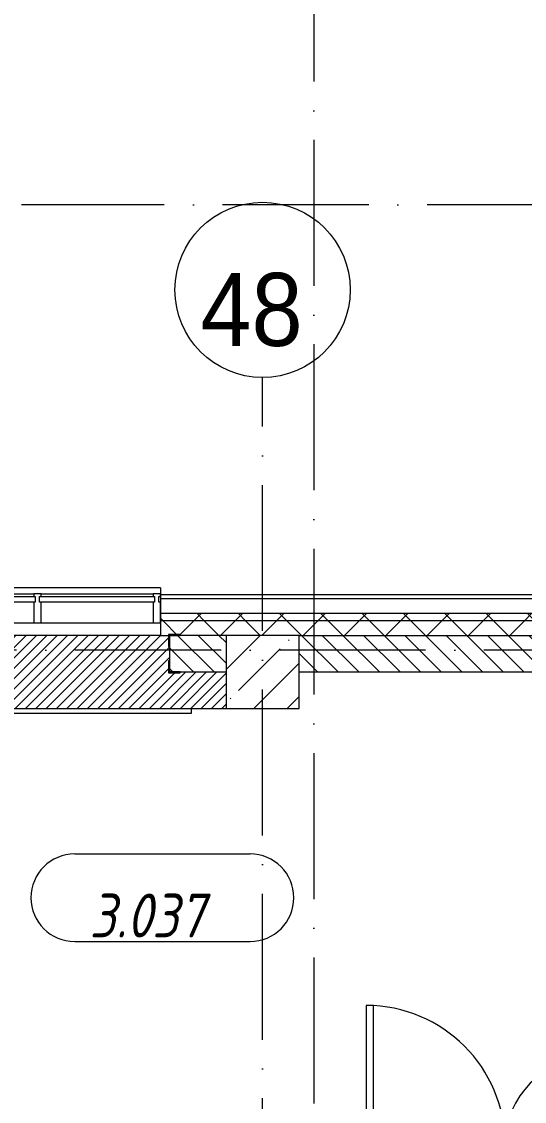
# Model space of a CAD drawing. Header units: millimetres. Extents: x -6467 to 106027, y -7090 to 195095.
# Drawn here: x 67059 to 70502, y 108903 to 116300 of the extents above; entities that cross this region are included whole.
import ezdxf

# ---------------------------------------------------------------- set-up
doc = ezdxf.new("R2010")
doc.units = ezdxf.units.MM
doc.linetypes.add('50_200_ШТРИХ_1Т_ш5_п1_п1_', pattern=[1400, 1000, -200, 0, -200])
for name, color, linetype, lineweight, true_color in [('A-AREA-IDEN-1', 7, 'Continuous', 9, 0xaaaaaa), ('A-FLOR-PATT-1', 7, 'Continuous', 5, 0xd61c12), ('A-GENM-1', 7, 'Continuous', 9, 0xaaaaaa), ('A-GENM-2', 7, 'Continuous', 20, 0xaaaaaa), ('Оси-1', 7, 'Continuous', 20, 0xaaaaaa), ('Оси-2', 7, 'Continuous', 9, 0xaaaaaa), ('Оси-3', 7, '50_200_ШТРИХ_1Т_ш5_п1_п1_', 9, 0xaaaaaa)]:
    doc.layers.add(name, color=color, linetype=linetype, lineweight=lineweight, true_color=true_color)
for name, color, linetype, lineweight in [('A-DOOR', 7, 'Continuous', 9), ('A-DOOR-2', 7, 'Continuous', 5), ('A-DOOR-FRAM', 7, 'Continuous', 9), ('A-DOOR-FRAM-2', 7, 'Continuous', 5), ('A-FLOR', 7, 'Continuous', 9), ('A-GLAZ', 7, 'Continuous', 5), ('A-GLAZ-CWMG', 7, 'Continuous', 9), ('A-GLAZ-CWMG-1', 7, 'Continuous', 20), ('A-WALL', 7, 'Continuous', 5), ('A-WALL-FNSH-1', 7, 'Continuous', 5), ('I-WALL', 7, 'Continuous', 5), ('S-COLS', 7, 'Continuous', 9), ('S-COLS-1', 7, 'Continuous', 5)]:
    doc.layers.add(name, color=color, linetype=linetype, lineweight=lineweight)
doc.styles.add('Arial', font='arial.ttf', dxfattribs={"width": 0.9, "height": 500})
doc.styles.add('ISOCPEUR_I_1', font='isocpeui.ttf', dxfattribs={"width": 0.85, "height": 2.5})
pattern_1 = [(45, (109.45, 102614.03), (-141.42136, 141.42136), []), (135, (109.45, 102614.03), (-141.42136, -141.42136), [])]

# ---------------------------------------------------------------- blocks, each defined once
blk = doc.blocks.new('Прямоугольный импост - Импост структурный с накладкой - 180мм-22880404-АИ_План этажа Радиаторы_3')
at = {"layer": 'A-GLAZ-CWMG'}
for p, q in [((67083.4, 9765), (67850, 9765)), ((67083.4, 9748), (67850, 9748)), ((67083.4, 9568), (67850, 9568))]:
    blk.add_line(p, q, dxfattribs=at)
blk = doc.blocks.new('Прямоугольный импост - Импост структурный с накладкой - 180мм-22443171-АИ_План этажа Радиаторы_3')
at = {"layer": 'A-GLAZ-CWMG'}
for p, q in [((66320.4, 9765), (67033.4, 9765)), ((66320.4, 9748), (67033.4, 9748)), ((66320.4, 9568), (67033.4, 9568))]:
    blk.add_line(p, q, dxfattribs=at)
blk = doc.blocks.new('Прямоугольный импост - Импост структурный с накладкой - 180мм-22873265-АИ_План этажа Радиаторы_3')
at = {"layer": 'A-GLAZ-CWMG-1'}
for p, q in [((-25, 0), (-25, 17)), ((-25, 17), (25, 17)), ((-15, 0), (-25, 0)), ((-15, -40), (-15, 0)), ((25, 0), (15, 0)), ((15, 0), (15, -40)), ((25, 17), (25, 0)), ((-25, -180), (-25, -40)), ((-25, -40), (-15, -40)), ((15, -40), (25, -40)), ((25, -40), (25, -180)), ((25, -180), (-25, -180))]:
    blk.add_line(p, q, dxfattribs=at)
blk = doc.blocks.new('BSC_Колонна _Прямоугольная - 500х500-V205-АИ_План этажа Радиаторы_3')
at = {"layer": 'S-COLS-1'}
h = blk.add_hatch(dxfattribs=at)
h.set_pattern_fill('FP_155', color=256, style=0, pattern_type=2)
h.set_pattern_definition([(45, (-68600, -9231.04), (-228.0985, 228.0985), []), (45, (-68371.9, -9231.04), (-228.0985, 228.0985), [403.225, -80.645, 6.706, -73.939])])
h.paths.add_polyline_path([(-250, -250), (250, -250), (250, 250), (-250, 250)])
for p, q in [((250, 250), (-250, 250)), ((-250, 250), (-250, -250)), ((250, -250), (250, 250)), ((-250, -250), (250, -250))]:
    blk.add_line(p, q, dxfattribs=at)
blk = doc.blocks.new('Прямоугольный импост - Импост структурный с накладкой - 180мм-22437157-АИ_План этажа Радиаторы_3')
at = {"layer": 'A-GLAZ-CWMG-1'}
for p, q in [((0, 17), (-50, 17)), ((-50, 17), (-50, 0)), ((-50, 0), (-40, 0)), ((-40, 0), (-40, -40)), ((-10, -40), (-10, 0)), ((-10, 0), (0, 0)), ((0, 0), (0, 17)), ((-40, -40), (-50, -40)), ((-50, -40), (-50, -180)), ((0, -40), (-10, -40)), ((0, -180), (0, -40)), ((-50, -180), (0, -180))]:
    blk.add_line(p, q, dxfattribs=at)
blk = doc.blocks.new('110_Дверь_СКБ_2Ст_Наружная1 - СОШ_Д-07_1760_1440_х2400мм_Все учебные помещения_ читальные залы-25567571-АИ_План этажа Радиаторы_3')
at = {"layer": 'A-DOOR-2'}
h = blk.add_hatch(dxfattribs=at)
h.set_pattern_fill('FP_117', color=256, style=0, pattern_type=2)
h.set_pattern_definition([(135, (1456.41, 189.685), (-14.14214, -14.14214), []), (225, (1456.41, 189.685), (14.14214, -14.14214), [])])
h.paths.add_polyline_path([(899.5, -115), (899.5, 115), (839.5, 115), (839.5, -115)])
at = {"layer": 'A-DOOR-FRAM-2'}
h = blk.add_hatch(dxfattribs=at)
h.set_pattern_fill('FP_118', color=256, style=0, pattern_type=2)
h.set_pattern_definition([(45, (-666.384, 189.685), (-14.1421, 14.1421), []), (135, (-666.384, 189.685), (-14.1421, -14.1421), [])])
h.paths.add_polyline_path([(-800.5, -115), (-800.5, 115), (-860.5, 115), (-860.5, -115)])
at = {"layer": 'A-DOOR'}
for p, q in [((-750.5, 990), (-750.5, 40)), ((-700.5, 990), (-750.5, 990)), ((-700.5, 40), (-700.5, 990)), ((789.5, 630), (739.5, 630)), ((739.5, 630), (739.5, 40)), ((789.5, 40), (789.5, 630)), ((-750.5, 40), (-700.5, 40)), ((739.5, 40), (789.5, 40))]:
    blk.add_line(p, q, dxfattribs=at)
at = {"layer": 'A-DOOR-2'}
for p, q in [((-792.5, 123), (-862.5, 123)), ((-862.5, 123), (-862.5, 115)), ((-862.5, 115), (-800.5, 115)), ((-800.5, 115), (-800.5, 40)), ((-792.5, 40), (-792.5, 123)), ((901.5, 123), (831.5, 123)), ((831.5, 123), (831.5, 40)), ((839.5, 40), (839.5, 115)), ((839.5, 115), (901.5, 115)), ((901.5, 115), (901.5, 123)), ((-800.5, 40), (-792.5, 40)), ((831.5, 40), (839.5, 40)), ((-792.5, -40), (-800.5, -40)), ((-800.5, -40), (-800.5, -115)), ((-792.5, -123), (-792.5, -40)), ((839.5, -40), (831.5, -40)), ((831.5, -40), (831.5, -123)), ((839.5, -115), (839.5, -40)), ((-862.5, -115), (-862.5, -123)), ((-800.5, -115), (-862.5, -115)), ((-862.5, -123), (-792.5, -123)), ((831.5, -123), (901.5, -123)), ((901.5, -115), (839.5, -115)), ((901.5, -123), (901.5, -115))]:
    blk.add_line(p, q, dxfattribs=at)
for centre, radius, start, end in [((-750.5, 40), 950, 0, 90), ((789.5, 40), 590, 90, 180)]:
    blk.add_arc(centre, radius, start, end, dxfattribs=at)
at = {"layer": 'A-DOOR-FRAM'}
for p, q in [((-800.5, 115), (-860.5, 115)), ((-860.5, 115), (-860.5, -115)), ((-800.5, -115), (-800.5, 115)), ((899.5, 115), (839.5, 115)), ((839.5, 115), (839.5, -115)), ((899.5, -115), (899.5, 115)), ((-750.5, 40), (-800.5, 40)), ((-800.5, 40), (-800.5, -40)), ((-750.5, -10), (-750.5, 40)), ((789.5, 40), (789.5, -10)), ((839.5, 40), (789.5, 40)), ((839.5, -40), (839.5, 40)), ((-800.5, -40), (-740.5, -40)), ((-740.5, -10), (-750.5, -10)), ((-740.5, -40), (-740.5, -10)), ((789.5, -10), (779.5, -10)), ((779.5, -10), (779.5, -40)), ((779.5, -40), (839.5, -40)), ((-860.5, -115), (-800.5, -115)), ((839.5, -115), (899.5, -115))]:
    blk.add_line(p, q, dxfattribs=at)
blk = doc.blocks.new('Фахверк _газобетон торцы_658 - Фахверк _газобетон торцы_-25584972-АИ_План этажа Радиаторы_3')
at = {"layer": 'A-GENM-2'}
for p, q in [((89406, 11134.7), (89325, 11134.7)), ((89325, 11134.7), (89325, 11128.7)), ((89325, 11128.7), (89400, 11128.7)), ((89400, 11128.7), (89400, 11053.7)), ((89406, 11053.7), (89406, 11134.7)), ((89400, 11053.7), (89406, 11053.7)), ((89400, 10953.7), (89400, 10878.7)), ((89406, 10953.7), (89400, 10953.7)), ((89406, 10872.7), (89406, 10953.7)), ((89400, 10878.7), (89325, 10878.7)), ((89325, 10878.7), (89325, 10872.7)), ((89325, 10872.7), (89406, 10872.7))]:
    blk.add_line(p, q, dxfattribs=at)
blk = doc.blocks.new('Отлив_СКБ - Отлив витража-25813397-АИ_План этажа Радиаторы_3')
at = {"layer": 'A-GLAZ'}
for p, q in [((0, 57), (0, 100)), ((7700, 100), (0, 100)), ((7700, 100), (7700, 57)), ((0, 2), (10, 2)), ((40, 2), (739.4, 2)), ((1532.4, 2), (2265.4, 2)), ((2295.4, 2), (3028.4, 2)), ((3821.4, 2), (4554.4, 2)), ((4584.4, 2), (5317.4, 2)), ((6110.4, 2), (6843.4, 2)), ((6873.4, 2), (7660, 2)), ((7690, 2), (7700, 2)), ((729.4, 0), (50, 0)), ((2255.4, 0), (1542.4, 0)), ((3018.4, 0), (2305.4, 0)), ((4544.4, 0), (3831.4, 0)), ((5307.4, 0), (4594.4, 0)), ((6833.4, 0), (6120.4, 0)), ((7650, 0), (6883.4, 0))]:
    blk.add_line(p, q, dxfattribs=at)
blk = doc.blocks.new('Ось сетки - Круг_Ø6_00__ISO-2_5_0_9K_-17386508-АИ_План этажа Радиаторы_3')
at = {"layer": 'Оси-1'}
blk.add_circle((0, 0), 3, dxfattribs=at)
blk = doc.blocks.new('AAR_СКБ_Марка_помещения_1_5 ммп - Номер-27962133-АИ_План этажа Радиаторы_3')
at = {"layer": 'A-AREA-IDEN-1'}
for p, q in [((-2.987, 3), (3.013, 3)), ((-2.987, 0), (3.013, 0))]:
    blk.add_line(p, q, dxfattribs=at)
for centre, start, end in [((-2.987, 1.5), 90, 270), ((3.013, 1.5), 270, 90)]:
    blk.add_arc(centre, 1.5, start, end, dxfattribs=at)

msp = doc.modelspace()

# ---------------------------------------------------------------- hatches: boundary and pattern name
at = {"layer": 'A-FLOR-PATT-1'}
h = msp.add_hatch(dxfattribs=at)
h.set_pattern_fill('FP_285', color=256, style=0, pattern_type=2)
h.set_pattern_definition([(45, (65709.45, 111845.076), (-35.3553, 35.3553), [])])
h.paths.add_polyline_path([(68459.4, 111595.1), (68459.4, 111845.1), (68145.9, 111845.1), (68145.9, 111839.1), (68064.9, 111839.1), (68064.9, 111920.1), (68070.9, 111920.1), (68070.9, 112020.1), (68064.9, 112020.1), (68064.9, 112095.1), (62959.4, 112095.1), (62959.4, 111595.1), (68215.2, 111595.1)])
at = {"layer": 'A-WALL'}
h = msp.add_hatch(dxfattribs=at)
h.set_pattern_fill('FP_122', color=256, style=0, pattern_type=2)
h.set_pattern_definition(pattern_1)
h.paths.add_polyline_path([(74004.7, 112195.1), (74509.4, 112195.1), (74509.4, 112245.1), (68009.4, 112245.1), (68009.4, 112195.1), (72350.6, 112195.1)])
h.paths.add_polyline_path([(57310.9, 112195.1), (57310.9, 112245.1), (56010.9, 112245.1), (56010.9, 112195.1), (56636.1, 112195.1)])
h.paths.add_polyline_path([(59117.3, 112195.1), (60309.4, 112195.1), (60309.4, 112245.1), (59010.9, 112245.1), (59010.9, 112195.1)])
h.paths.add_polyline_path([(50846.5, 112195.1), (51315.4, 112195.1), (51315.4, 112245.1), (50015.9, 112245.1), (50015.9, 112195.1), (50019.4, 112195.1)])
h.paths.add_polyline_path([(54310.9, 112195.1), (54310.9, 112245.1), (53015.4, 112245.1), (53015.4, 112195.1), (54154.8, 112195.1)])
h.paths.add_polyline_path([(45315.9, 112195.1), (45315.9, 112245.1), (44015.3, 112245.1), (44015.3, 112195.1), (45057, 112195.1)])
h.paths.add_polyline_path([(48315.9, 112195.1), (48315.9, 112245.1), (47015.9, 112245.1), (47015.9, 112195.1), (47538.2, 112195.1)])
h.paths.add_polyline_path([(41748.6, 112195.1), (42315.3, 112195.1), (42315.3, 112245.1), (41015.9, 112245.1), (41015.9, 112195.1)])
h.paths.add_polyline_path([(35959.1, 112195.1), (36009.4, 112195.1), (36009.4, 112245.1), (34709.4, 112245.1), (34709.4, 112195.1), (35132, 112195.1)])
h.paths.add_polyline_path([(37709.4, 112195.1), (39315.9, 112195.1), (39315.9, 112245.1), (37709.4, 112245.1), (37709.4, 112199.3)])
h.paths.add_polyline_path([(31823.7, 112195.1), (33009.4, 112195.1), (33009.4, 112245.1), (31709.4, 112245.1), (31709.4, 112195.1)])
h.paths.add_polyline_path([(30009.4, 112195.1), (30009.4, 112245.1), (28709.4, 112245.1), (28709.4, 112195.1), (29342.5, 112195.1)])
h.paths.add_polyline_path([(27009.4, 112195.1), (27009.4, 112245.1), (23809.4, 112245.1), (23809.4, 112195.1), (26861.2, 112195.1)])
h = msp.add_hatch(dxfattribs=at)
h.set_pattern_fill('FP_122', color=256, style=0, pattern_type=2)
h.set_pattern_definition(pattern_1)
h.paths.add_polyline_path([(74004.7, 112095.1), (74609.4, 112095.1), (74609.4, 112195.1), (68009.4, 112195.1), (68009.4, 112095.1), (72509.4, 112095.1)])
h.paths.add_polyline_path([(59959.4, 112095.1), (60309.4, 112095.1), (60309.4, 112195.1), (59010.9, 112195.1), (59010.9, 112095.1), (59944.4, 112095.1)])
h.paths.add_polyline_path([(53959.4, 112095.1), (54310.9, 112095.1), (54310.9, 112195.1), (53015.4, 112195.1), (53015.4, 112095.1), (53459.4, 112095.1)])
h.paths.add_polyline_path([(56636.1, 112095.1), (57310.9, 112095.1), (57310.9, 112195.1), (56010.9, 112195.1), (56010.9, 112095.1)])
h.paths.add_polyline_path([(50846.5, 112095.1), (51315.4, 112095.1), (51315.4, 112195.1), (50015.9, 112195.1), (50015.9, 112095.1), (50459.4, 112095.1)])
h.paths.add_polyline_path([(48315.9, 112095.1), (48315.9, 112195.1), (47015.9, 112195.1), (47015.9, 112095.1), (47538.2, 112095.1)])
h.paths.add_polyline_path([(44229.9, 112095.1), (45315.9, 112095.1), (45315.9, 112195.1), (44015.3, 112195.1), (44015.3, 112095.1)])
h.paths.add_polyline_path([(41959.4, 112095.1), (42315.3, 112095.1), (42315.3, 112195.1), (41015.9, 112195.1), (41015.9, 112095.1), (41748.6, 112095.1)])
h.paths.add_polyline_path([(39267.4, 112095.1), (39315.9, 112095.1), (39315.9, 112195.1), (37709.4, 112195.1), (37709.4, 112095.1), (38440.3, 112095.1)])
h.paths.add_polyline_path([(35959.1, 112095.1), (36009.4, 112095.1), (36009.4, 112195.1), (34709.4, 112195.1), (34709.4, 112095.1), (35409.4, 112095.1)])
h.paths.add_polyline_path([(33009.4, 112095.1), (33009.4, 112195.1), (31709.4, 112195.1), (31709.4, 112095.1), (32650.8, 112095.1)])
h.paths.add_polyline_path([(28909.4, 112095.1), (30009.4, 112095.1), (30009.4, 112195.1), (28709.4, 112195.1), (28709.4, 112095.1)])
h.paths.add_polyline_path([(25909.4, 112095.1), (27009.4, 112095.1), (27009.4, 112195.1), (23759.4, 112195.1), (23759.4, 112095.1), (24380, 112095.1)])
at = {"layer": 'I-WALL'}
h = msp.add_hatch(dxfattribs=at)
h.set_pattern_fill('FP_2', color=256, style=0, pattern_type=2)
h.set_pattern_definition([(135, (109.45, 102614.03), (-70.71068, -70.71068), [])])
h.paths.add_polyline_path([(71959.4, 111845.1), (71984.4, 111845.1), (71984.4, 112095.1), (71959.4, 112093.5)])
h.paths.add_polyline_path([(71459.4, 111845.1), (71459.4, 112095.1), (68959.4, 112095.1), (68959.4, 111845.1), (69042.2, 111845.1)])
h.paths.add_polyline_path([(68070.9, 111845.1), (68459.4, 111845.1), (68459.4, 112095.1), (68070.9, 112095.1)])
h.paths.add_polyline_path([(59959.4, 111845.1), (60250.9, 111845.1), (60250.9, 112095.1), (59959.4, 112095.1), (59959.4, 111906.8)])
h.paths.add_polyline_path([(59459.4, 111845.1), (59459.4, 112095.1), (59070.9, 112095.1), (59070.9, 111845.1), (59117.3, 111845.1)])
h.paths.add_polyline_path([(57250.9, 111845.1), (57250.9, 112095.1), (56070.9, 112095.1), (56070.9, 111845.1), (56636.1, 111845.1)])
h.paths.add_polyline_path([(53075.9, 111845.1), (53459.4, 111845.1), (53459.4, 112095.1), (53075.9, 112095.1)])
h.paths.add_polyline_path([(50075.9, 111845.1), (50459.4, 111845.1), (50459.4, 112095.1), (50075.9, 112095.1)])
h.paths.add_polyline_path([(50959.4, 111845.1), (51255.9, 111845.1), (51255.9, 112095.1), (50959.4, 112095.1), (50959.4, 112032.3)])
h.paths.add_polyline_path([(53959.4, 111845.1), (54250.9, 111845.1), (54250.9, 112095.1), (53959.4, 112095.1), (53959.4, 112033.1)])
h.paths.add_polyline_path([(47075.9, 111845.1), (48255.9, 111845.1), (48255.9, 112095.1), (47075.9, 112095.1)])
h.paths.add_polyline_path([(45057, 111845.1), (45255.9, 111845.1), (45255.9, 112095.1), (44959.4, 112095.1), (44959.4, 111845.1)])

# ---------------------------------------------------------------- linework, layer by layer
at = {"layer": 'A-FLOR'}
for p, q in [((68009.4, 112095.1), (62959.4, 112095.1)), ((62959.4, 111595.1), (68459.4, 111595.1))]:
    msp.add_line(p, q, dxfattribs=at)
at = {"layer": 'A-WALL'}
for p, q in [((74359.4, 112345.1), (68009.4, 112345.1)), ((74459.4, 112245.1), (68009.4, 112245.1)), ((74509.4, 112195.1), (68009.4, 112195.1)), ((68459.4, 112095.1), (68070.9, 112095.1)), ((68070.9, 112095.1), (68070.9, 111845.1)), ((68070.9, 111845.1), (68459.4, 111845.1)), ((68959.4, 111845.1), (71459.4, 111845.1)), ((68219.4, 111560.1), (62989.4, 111560.1)), ((68219.4, 111595.1), (68219.4, 111560.1))]:
    msp.add_line(p, q, dxfattribs=at)
at = {"layer": 'A-WALL-FNSH-1'}
for p, q in [((74332.4, 112372.1), (68009.4, 112372.1)), ((68009.4, 112372.1), (68009.4, 112095.1)), ((68009.4, 112095.1), (68070.9, 112095.1)), ((68959.4, 112095.1), (71459.4, 112095.1))]:
    msp.add_line(p, q, dxfattribs=at)
at = {"layer": 'Оси-3'}
for p, q in [((69059.4, 193895), (69059.4, 96724.3)), ((93237.5, 115045.1), (67059.2, 115045.1)), ((68709.4, 96724.3), (68709.4, 113862.2)), ((104827.4, 111995.1), (-5157.9, 111995.1))]:
    msp.add_line(p, q, dxfattribs=at)

# ---------------------------------------------------------------- block references
at = {"layer": 'A-AREA-IDEN-1', "xscale": 199.9999999999999, "yscale": 199.9999999999999, "zscale": 199.9999999999999}
msp.add_blockref('AAR_СКБ_Марка_помещения_1_5 ммп - Номер-27962133-АИ_План этажа Радиаторы_3', (68020.9, 109998.1), dxfattribs=at)
at = {"layer": 'A-DOOR-2'}
msp.add_blockref('110_Дверь_СКБ_2Ст_Наружная1 - СОШ_Д-07_1760_1440_х2400мм_Все учебные помещения_ читальные залы-25567571-АИ_План этажа Радиаторы_3', (70169.9, 108570.1), dxfattribs=at)
at = {"layer": 'A-GENM-1', "rotation": 180}
msp.add_blockref('Фахверк _газобетон торцы_658 - Фахверк _газобетон торцы_-25584972-АИ_План этажа Радиаторы_3', (157470.9, 122973.8), dxfattribs=at)
at = {"layer": 'A-GLAZ'}
msp.add_blockref('Отлив_СКБ - Отлив витража-25813397-АИ_План этажа Радиаторы_3', (60309.4, 112322.1), dxfattribs=at)
at = {"layer": 'A-GLAZ-CWMG'}
for name, p in [('Прямоугольный импост - Импост структурный с накладкой - 180мм-22443171-АИ_План этажа Радиаторы_3', (109.4, 102614)), ('Прямоугольный импост - Импост структурный с накладкой - 180мм-22880404-АИ_План этажа Радиаторы_3', (109.4, 102614)), ('Прямоугольный импост - Импост структурный с накладкой - 180мм-22437157-АИ_План этажа Радиаторы_3', (68009.4, 112362.1))]:
    msp.add_blockref(name, p, dxfattribs=at)
at = {"layer": 'A-GLAZ-CWMG', "extrusion": (0, 0, -1)}
msp.add_blockref('Прямоугольный импост - Импост структурный с накладкой - 180мм-22873265-АИ_План этажа Радиаторы_3', (-67167.9, 112362.1), dxfattribs=at)
at = {"layer": 'S-COLS'}
msp.add_blockref('BSC_Колонна _Прямоугольная - 500х500-V205-АИ_План этажа Радиаторы_3', (68709.4, 111845.1), dxfattribs=at)
at = {"layer": 'Оси-1', "xscale": 199.9999999999999, "yscale": 199.9999999999999, "zscale": 199.9999999999999}
msp.add_blockref('Ось сетки - Круг_Ø6_00__ISO-2_5_0_9K_-17386508-АИ_План этажа Радиаторы_3', (68709.4, 114462.2), dxfattribs=at)

# ---------------------------------------------------------------- texts
at = {"layer": 'A-AREA-IDEN-1', "insert": (67917.7, 110026.3), "char_height": 300, "width": 952, "attachment_point": 8, "line_spacing_factor": 1.139951, "style": 'ISOCPEUR_I_1'}
msp.add_mtext('\\pxqc,t8.46667,16.93333,25.4,33.86667,42.33333,50.8,59.26667,67.73333,76.2,84.66667,93.13333,101.6,110.06667,118.53333,127,135.46667,143.93333,152.4,160.86667,169.33333,177.8,186.26667,194.73333,203.2,211.66667,220.13333,228.6,237.06667,245.53333,254,262.46667,270.93333;{3.037}', dxfattribs=at)
at = {"layer": 'Оси-2', "insert": (68633.5, 114324.7), "char_height": 500, "width": 702, "attachment_point": 5, "line_spacing_factor": 0.936439, "style": 'Arial'}
msp.add_mtext('\\pxqc,t4.572,9.144,13.716,18.288,22.86,27.432,32.004,36.576,41.148,45.72,50.292,54.864,59.436,64.008,68.58,73.152,77.724,82.296,86.868,91.44,96.012,100.584,105.156,109.728,114.3,118.872,123.444,128.016,132.588,137.16,141.732,146.304;{48}', dxfattribs=at)

doc.saveas('drawing.dxf')
